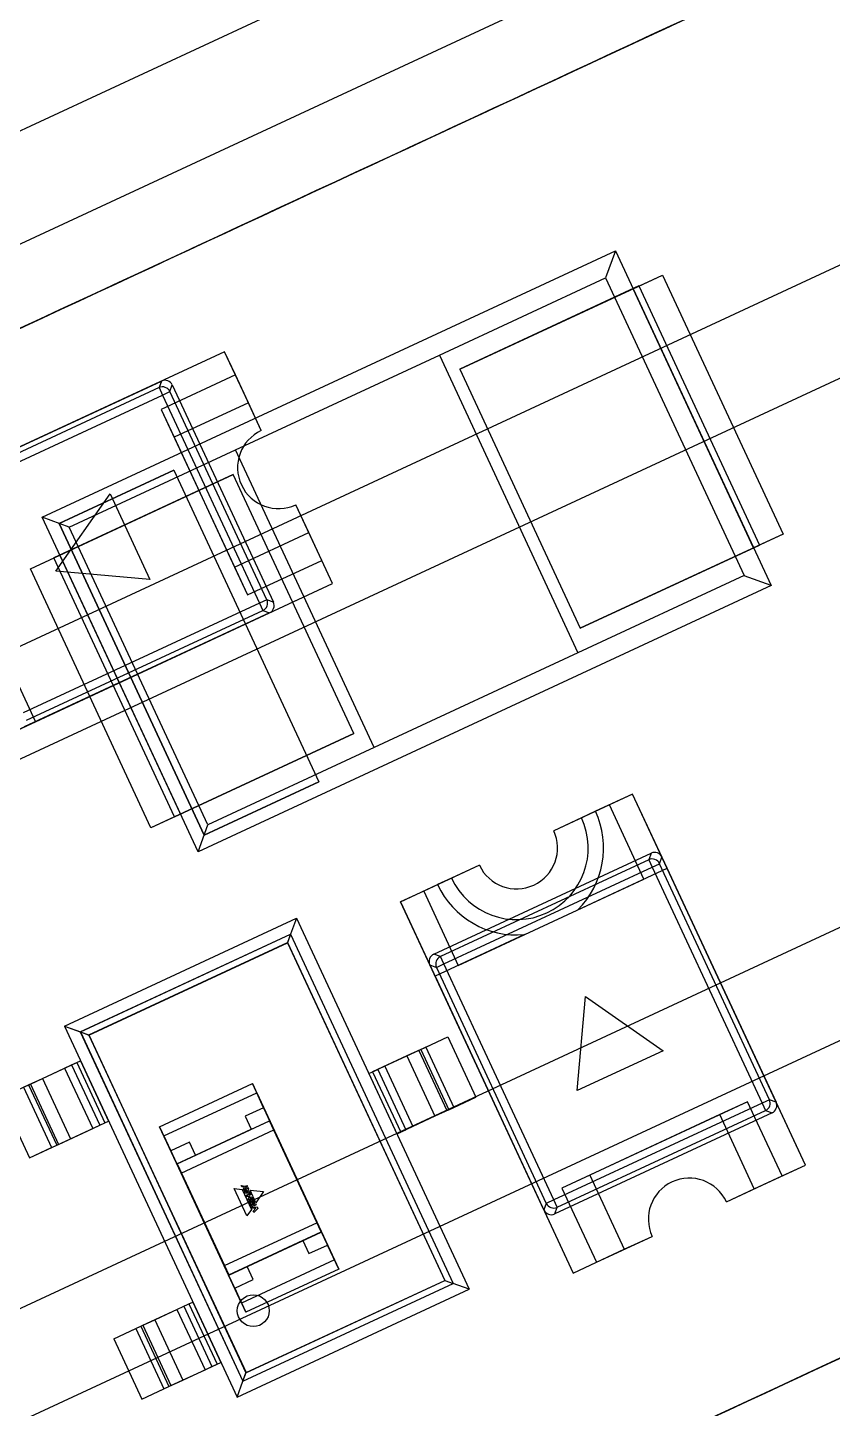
# Model space of a CAD drawing. Header units: millimetres. Extents: x 15 to 205, y 5 to 292.
# Drawn here: x 89.28 to 93.21, y 180.49 to 187.23 of the extents above; entities that cross this region are included whole.
import ezdxf

# ---------------------------------------------------------------- set-up
doc = ezdxf.new("R2010")
doc.units = ezdxf.units.MM

msp = doc.modelspace()

# ---------------------------------------------------------------- linework, layer by layer
at = {"color": 7, "linetype": 'Continuous', "lineweight": 25}
for p, q in [((78.9422, 181.3827), (111.4162, 196.4851)), ((108.9428, 195.8862), (77.2068, 181.1271)), ((109.3115, 195.0933), (77.5756, 180.3343)), ((111.9476, 189.4251), (80.2116, 174.666)), ((95.3975, 187.0694), (70.0088, 175.2621)), ((70.2196, 174.8087), (95.6083, 186.616)), ((89.3565, 184.8397), (92.1547, 186.1411)), ((89.3565, 184.8397), (92.1547, 186.1411)), ((92.1553, 186.141), (92.1071, 186.0086)), ((92.1547, 186.1411), (92.9155, 184.5053)), ((92.1547, 186.1411), (92.1547, 186.1411)), ((92.1547, 186.1411), (92.9155, 184.5053)), ((91.3948, 185.5626), (92.3849, 186.0231)), ((92.2408, 185.9561), (92.3849, 186.0231)), ((92.3849, 186.0231), (92.9736, 184.7573)), ((92.3849, 186.0231), (92.3849, 186.0231)), ((92.3849, 186.0231), (92.9736, 184.7573)), ((91.2956, 185.6312), (92.1071, 186.0086)), ((92.2698, 185.9696), (91.3948, 185.5626)), ((92.1071, 186.0086), (92.7835, 184.5542)), ((92.2408, 185.9561), (92.2698, 185.9696)), ((92.8294, 184.6903), (92.2408, 185.9561)), ((92.2408, 185.9561), (92.2408, 185.9561)), ((92.8294, 184.6903), (92.2408, 185.9561)), ((92.2698, 185.9696), (92.8585, 184.7038)), ((92.2698, 185.9696), (92.8585, 184.7038)), ((92.2698, 185.9696), (92.2698, 185.9696)), ((90.2466, 185.6485), (88.4331, 184.8051)), ((90.2466, 185.6485), (88.7958, 184.9738)), ((90.2993, 185.5351), (90.2466, 185.6485)), ((90.3626, 185.3991), (90.2466, 185.6485)), ((90.3, 185.1682), (91.2956, 185.6312)), ((90.3, 185.1682), (91.2956, 185.6312)), ((91.2956, 185.6312), (91.972, 184.1768)), ((91.2956, 185.6312), (91.972, 184.1768)), ((91.2956, 185.6312), (91.2956, 185.6312)), ((91.3948, 185.5626), (91.9834, 184.2968)), ((91.3948, 185.5626), (91.9834, 184.2968)), ((91.3948, 185.5626), (91.3948, 185.5626)), ((88.7414, 184.9484), (89.9383, 185.5051)), ((89.9383, 185.5051), (89.9266, 185.473)), ((90.2993, 185.5351), (89.9366, 185.3665)), ((89.9797, 185.4536), (89.9914, 185.4857)), ((89.9914, 185.4857), (90.4848, 184.4248)), ((90.4258, 185.2631), (90.2993, 185.5351)), ((90.3626, 185.3991), (90.2993, 185.5351)), ((89.9266, 185.473), (88.7735, 184.9367)), ((88.7904, 184.9005), (89.9434, 185.4367)), ((89.9266, 185.473), (89.9434, 185.4367)), ((89.9434, 185.4367), (89.9797, 185.4536)), ((89.9434, 185.4367), (90.4164, 184.4197)), ((90.4527, 184.4365), (89.9797, 185.4536)), ((89.9366, 185.3665), (89.9999, 185.2304)), ((89.9366, 185.3665), (90.3583, 184.4597)), ((90.3626, 185.3991), (89.9999, 185.2304)), ((90.4258, 185.2631), (90.3626, 185.3991)), ((89.9999, 185.2304), (90.295, 184.5957)), ((89.4885, 184.7908), (90.3, 185.1682)), ((90.9764, 183.7138), (90.3, 185.1682)), ((90.9764, 183.7138), (90.3, 185.1682)), ((90.3, 185.1682), (90.3, 185.1682)), ((89.4389, 184.8096), (89.9984, 185.0698)), ((89.9984, 185.0698), (89.4389, 184.8096)), ((89.9984, 185.0698), (90.7068, 183.5465)), ((89.9984, 185.0698), (90.7068, 183.5465)), ((89.2984, 184.5877), (90.2885, 185.0482)), ((90.2885, 185.0482), (89.4135, 184.6413)), ((90.2885, 185.0482), (90.2885, 185.0482)), ((90.8772, 183.7824), (90.2885, 185.0482)), ((90.8772, 183.7824), (90.2885, 185.0482)), ((89.4221, 184.5757), (89.6874, 184.9538)), ((89.6874, 184.9538), (89.8821, 184.535)), ((90.6577, 184.7644), (90.5945, 184.9004)), ((90.721, 184.6284), (90.5945, 184.9004)), ((89.4884, 184.791), (89.3561, 184.8395)), ((90.1173, 183.204), (89.3565, 184.8397)), ((89.3565, 184.8397), (89.3565, 184.8397)), ((90.1173, 183.204), (89.3565, 184.8397)), ((90.1473, 183.2863), (89.4389, 184.8096)), ((89.4389, 184.8096), (90.1473, 183.2863)), ((90.1649, 183.3364), (89.4885, 184.7908)), ((90.295, 184.5957), (90.6577, 184.7644)), ((90.721, 184.6284), (90.6577, 184.7644)), ((90.7737, 184.515), (90.6577, 184.7644)), ((92.9736, 184.7573), (91.9834, 184.2968)), ((92.9736, 184.7573), (92.8294, 184.6903)), ((92.9736, 184.7573), (92.9736, 184.7573)), ((91.9834, 184.2968), (92.8585, 184.7038)), ((92.8585, 184.7038), (92.8294, 184.6903)), ((92.8294, 184.6903), (92.8294, 184.6903)), ((92.8585, 184.7038), (92.8585, 184.7038)), ((89.2984, 184.5877), (89.4426, 184.6547)), ((89.4135, 184.6413), (89.4426, 184.6547)), ((90.0022, 183.3754), (89.4135, 184.6413)), ((89.4135, 184.6413), (89.4135, 184.6413)), ((90.0022, 183.3754), (89.4135, 184.6413)), ((89.4426, 184.6547), (90.0312, 183.3889)), ((89.4426, 184.6547), (89.4426, 184.6547)), ((89.4426, 184.6547), (90.0312, 183.3889)), ((90.3583, 184.4597), (90.721, 184.6284)), ((90.7737, 184.515), (90.721, 184.6284)), ((89.8871, 183.3219), (89.2984, 184.5877)), ((89.2984, 184.5877), (89.2984, 184.5877)), ((89.8871, 183.3219), (89.2984, 184.5877)), ((89.8821, 184.535), (89.4221, 184.5757)), ((90.295, 184.5957), (90.3583, 184.4597)), ((92.7835, 184.5542), (91.972, 184.1768)), ((92.9153, 184.5057), (92.7829, 184.5539)), ((88.9602, 183.6717), (90.7737, 184.515)), ((89.3229, 183.8403), (90.7737, 184.515)), ((92.9155, 184.5053), (90.1173, 183.204)), ((92.9155, 184.5053), (90.1173, 183.204)), ((92.9155, 184.5053), (92.9155, 184.5053)), ((96.635, 184.4084), (71.2462, 172.6012)), ((90.4164, 184.4197), (89.2634, 183.8834)), ((90.4527, 184.4365), (90.4164, 184.4197)), ((90.4164, 184.4197), (90.4333, 184.3834)), ((90.4848, 184.4248), (90.4527, 184.4365)), ((90.4655, 184.3717), (89.2685, 183.815)), ((89.2802, 183.8472), (90.4333, 184.3834)), ((90.4333, 184.3834), (90.4655, 184.3717)), ((89.1199, 184.2768), (89.3229, 183.8403)), ((91.9834, 184.2968), (91.9834, 184.2968)), ((91.972, 184.1768), (90.9764, 183.7138)), ((91.972, 184.1768), (90.9764, 183.7138)), ((91.972, 184.1768), (91.972, 184.1768)), ((71.4571, 172.1478), (96.8458, 183.9551)), ((89.3229, 183.8403), (88.9602, 183.6717)), ((90.8772, 183.7824), (89.8871, 183.3219)), ((90.0022, 183.3754), (90.8772, 183.7824)), ((90.8772, 183.7824), (90.8772, 183.7824)), ((90.9764, 183.7138), (90.1649, 183.3364)), ((90.9764, 183.7138), (90.9764, 183.7138)), ((90.7068, 183.5465), (90.1473, 183.2863)), ((90.1473, 183.2863), (90.7068, 183.5465)), ((92.2389, 183.487), (92.0575, 183.4027)), ((92.2389, 183.487), (92.1255, 183.4343)), ((92.4075, 183.1243), (92.2389, 183.487)), ((93.0822, 181.6735), (92.2389, 183.487)), ((90.0312, 183.3889), (89.8871, 183.3219)), ((90.0312, 183.3889), (90.0022, 183.3754)), ((90.0312, 183.3889), (90.0312, 183.3889)), ((92.1255, 183.4343), (91.8535, 183.3078)), ((92.1255, 183.4343), (91.9895, 183.371)), ((92.0575, 183.4027), (91.9895, 183.371)), ((92.2942, 183.0716), (92.1255, 183.4343)), ((89.8871, 183.3219), (89.8871, 183.3219)), ((90.0022, 183.3754), (90.0022, 183.3754)), ((90.1168, 183.2038), (90.165, 183.3361)), ((91.9895, 183.371), (91.8535, 183.3078)), ((90.1173, 183.204), (90.1173, 183.204)), ((91.2682, 182.7047), (92.3291, 183.1981)), ((92.3291, 183.1981), (92.3174, 183.166)), ((91.4908, 183.1391), (91.2188, 183.0126)), ((92.3174, 183.166), (91.3003, 182.693)), ((91.3172, 182.6568), (92.3342, 183.1297)), ((91.4908, 183.1391), (91.3548, 183.0759)), ((91.971, 182.9213), (92.4075, 183.1243)), ((92.3174, 183.166), (92.3342, 183.1297)), ((92.3342, 183.1297), (92.3705, 183.1466)), ((92.3342, 183.1297), (92.8705, 181.9767)), ((92.3705, 183.1466), (92.3822, 183.1788)), ((92.9067, 181.9935), (92.3705, 183.1466)), ((92.3822, 183.1788), (92.9389, 181.9818)), ((93.0822, 181.6735), (92.4075, 183.1243)), ((91.3548, 183.0759), (91.2188, 183.0126)), ((91.3548, 183.0759), (91.2868, 183.0442)), ((91.3874, 182.6499), (92.2942, 183.0716)), ((91.1054, 182.9599), (91.2868, 183.0442)), ((91.2188, 183.0126), (91.1054, 182.9599)), ((91.2188, 183.0126), (91.3874, 182.6499)), ((91.2741, 182.5972), (91.1054, 182.9599)), ((91.1054, 182.9599), (91.9488, 181.1464)), ((89.4642, 182.3532), (90.5976, 182.8803)), ((90.5976, 182.8803), (90.5689, 182.8017)), ((90.5976, 182.8803), (90.5691, 182.8023)), ((90.5976, 182.8803), (91.441, 181.0669)), ((89.5422, 182.3247), (90.5691, 182.8023)), ((89.5428, 182.3245), (90.5689, 182.8017)), ((90.5689, 182.8017), (90.5539, 182.7605)), ((90.5691, 182.8023), (90.5541, 182.7612)), ((90.5689, 182.8017), (91.3624, 181.0956)), ((90.5691, 182.8023), (91.3629, 181.0954)), ((91.7106, 182.8002), (91.2741, 182.5972)), ((89.5834, 182.3097), (90.5541, 182.7612)), ((89.584, 182.3095), (90.5539, 182.7605)), ((90.5539, 182.7605), (91.3212, 181.1106)), ((90.5541, 182.7612), (91.3218, 181.1104)), ((91.8055, 181.4547), (91.2488, 182.6517)), ((91.2488, 182.6517), (91.2809, 182.6399)), ((91.3003, 182.693), (91.2682, 182.7047)), ((91.2809, 182.6399), (91.3172, 182.6568)), ((91.3172, 182.6568), (91.3003, 182.693)), ((91.8534, 181.5037), (91.3172, 182.6568)), ((91.2741, 182.5972), (91.9488, 181.1464)), ((91.2809, 182.6399), (91.8172, 181.4868)), ((91.9688, 182.038), (92.0095, 182.4981)), ((92.0095, 182.4981), (92.3876, 182.2327)), ((89.4642, 182.3532), (89.5428, 182.3245)), ((89.4642, 182.3532), (90.3076, 180.5397)), ((89.4642, 182.3532), (89.5422, 182.3247)), ((89.5422, 182.3247), (90.3361, 180.6178)), ((89.5422, 182.3247), (89.5834, 182.3097)), ((89.5428, 182.3245), (90.3363, 180.6184)), ((89.5428, 182.3245), (89.584, 182.3095)), ((89.5834, 182.3097), (90.3511, 180.6589)), ((89.584, 182.3095), (90.3513, 180.6596)), ((91.2043, 182.2388), (91.1361, 182.2071)), ((91.229, 182.2503), (91.1949, 182.2345)), ((91.2043, 182.2388), (91.3361, 182.3002)), ((91.2043, 182.2388), (91.3413, 181.9441)), ((91.229, 182.2503), (91.3361, 182.3002)), ((91.229, 182.2503), (91.366, 181.9556)), ((91.3361, 182.3002), (91.4732, 182.0055)), ((89.358, 182.097), (89.5245, 182.1745)), ((89.4998, 182.163), (89.5433, 182.1832)), ((89.5245, 182.1745), (89.5433, 182.1832)), ((89.5245, 182.1745), (89.6616, 181.8798)), ((89.5433, 182.1832), (89.6803, 181.8885)), ((91.1361, 182.2071), (90.9695, 182.1297)), ((91.1949, 182.2345), (91.0283, 182.157)), ((91.1361, 182.2071), (91.2731, 181.9124)), ((91.1949, 182.2345), (91.3319, 181.9398)), ((92.3876, 182.2327), (91.9688, 182.038)), ((89.2991, 182.0697), (89.4657, 182.1471)), ((89.4657, 182.1471), (89.4998, 182.163)), ((89.4657, 182.1471), (89.6028, 181.8525)), ((89.4998, 182.163), (89.6369, 181.8683)), ((90.9508, 182.1209), (90.9942, 182.1412)), ((90.9508, 182.1209), (90.9695, 182.1297)), ((90.9508, 182.1209), (91.0878, 181.8263)), ((90.9695, 182.1297), (91.1066, 181.835)), ((91.0283, 182.157), (90.9942, 182.1412)), ((90.9942, 182.1412), (91.1313, 181.8465)), ((91.0283, 182.157), (91.1654, 181.8623)), ((89.1579, 182.004), (89.2898, 182.0653)), ((89.2651, 182.0538), (89.2991, 182.0697)), ((89.2651, 182.0538), (89.4021, 181.7591)), ((89.2898, 182.0653), (89.358, 182.097)), ((89.2898, 182.0653), (89.4268, 181.7706)), ((89.2991, 182.0697), (89.4362, 181.775)), ((89.358, 182.097), (89.495, 181.8024)), ((89.929, 181.8613), (90.3823, 182.0722)), ((90.4877, 181.8455), (90.3823, 182.0722)), ((90.3823, 182.0722), (90.4371, 181.9543)), ((89.1579, 182.004), (89.2949, 181.7093)), ((89.95, 181.816), (90.4034, 182.0269)), ((90.4371, 181.9543), (90.4034, 182.0269)), ((90.4034, 182.0269), (90.4877, 181.8455)), ((90.4034, 182.0269), (90.7829, 181.2108)), ((91.3413, 181.9441), (91.4732, 182.0055)), ((91.366, 181.9556), (91.4732, 182.0055)), ((92.8705, 181.9767), (91.8534, 181.5037)), ((92.8002, 181.9835), (91.8935, 181.5618)), ((92.8002, 181.9835), (92.6642, 181.9203)), ((92.9689, 181.6208), (92.8002, 181.9835)), ((92.9067, 181.9935), (92.8705, 181.9767)), ((92.8705, 181.9767), (92.8873, 181.9404)), ((92.9389, 181.9818), (92.9067, 181.9935)), ((90.4371, 181.9543), (90.3465, 181.9121)), ((90.3465, 181.9121), (90.376, 181.8487)), ((91.2731, 181.9124), (91.1066, 181.835)), ((91.3319, 181.9398), (91.1654, 181.8623)), ((91.3413, 181.9441), (91.2731, 181.9124)), ((91.366, 181.9556), (91.3319, 181.9398)), ((92.9195, 181.9287), (91.8585, 181.4353)), ((91.8703, 181.4675), (92.8873, 181.9404)), ((92.6642, 181.9203), (92.0295, 181.6251)), ((92.8329, 181.5576), (92.6642, 181.9203)), ((92.8873, 181.9404), (92.9195, 181.9287)), ((89.4362, 181.775), (89.6028, 181.8525)), ((89.495, 181.8024), (89.6616, 181.8798)), ((89.6028, 181.8525), (89.6369, 181.8683)), ((89.6369, 181.8683), (89.6803, 181.8885)), ((89.6616, 181.8798), (89.6803, 181.8885)), ((89.929, 181.8613), (89.9838, 181.7435)), ((90.0344, 181.6347), (89.929, 181.8613)), ((90.0142, 181.6804), (90.4658, 181.8904)), ((90.0146, 181.6795), (90.4662, 181.8895)), ((90.0344, 181.6347), (90.4877, 181.8455)), ((90.104, 181.7222), (90.376, 181.8487)), ((90.4662, 181.8895), (90.4658, 181.8904)), ((90.4658, 181.8904), (90.4662, 181.8895)), ((90.4671, 181.8899), (90.4662, 181.8895)), ((90.4662, 181.8895), (90.4671, 181.8899)), ((90.7183, 181.3473), (90.4662, 181.8895)), ((90.7193, 181.3477), (90.4671, 181.8899)), ((91.0878, 181.8263), (91.1313, 181.8465)), ((91.0878, 181.8263), (91.1066, 181.835)), ((91.1654, 181.8623), (91.1313, 181.8465)), ((89.2949, 181.7093), (89.4268, 181.7706)), ((89.4021, 181.7591), (89.4362, 181.775)), ((89.4268, 181.7706), (89.495, 181.8024)), ((89.9838, 181.7435), (89.95, 181.816)), ((89.95, 181.816), (90.0344, 181.6347)), ((90.3296, 180.9999), (89.95, 181.816)), ((90.0745, 181.7856), (89.9838, 181.7435)), ((90.104, 181.7222), (90.0745, 181.7856)), ((89.2949, 181.7093), (89.4021, 181.7591)), ((90.0146, 181.6795), (90.0137, 181.6791)), ((90.0137, 181.6791), (90.0146, 181.6795)), ((90.0137, 181.6791), (90.2659, 181.1369)), ((90.0142, 181.6804), (90.0146, 181.6795)), ((90.0146, 181.6795), (90.0142, 181.6804)), ((90.0146, 181.6795), (90.2668, 181.1373)), ((92.8329, 181.5576), (93.0822, 181.6735)), ((92.9689, 181.6208), (93.0822, 181.6735)), ((90.3275, 181.574), (90.3469, 181.5707)), ((90.3306, 181.5673), (90.3275, 181.574)), ((90.343, 181.5653), (90.3306, 181.5673)), ((90.3366, 181.5545), (90.343, 181.5653)), ((90.3496, 181.5645), (90.3398, 181.5477)), ((90.3422, 181.5425), (90.3612, 181.5638)), ((90.3469, 181.5707), (90.356, 181.5749)), ((90.3589, 181.5689), (90.3496, 181.5645)), ((90.356, 181.5749), (90.3589, 181.5689)), ((90.3612, 181.5638), (90.3641, 181.5575)), ((92.0295, 181.6251), (91.8935, 181.5618)), ((91.8935, 181.5618), (92.0621, 181.1991)), ((92.0295, 181.6251), (92.1982, 181.2624)), ((92.6969, 181.4943), (92.9689, 181.6208)), ((92.8329, 181.5576), (92.9689, 181.6208)), ((90.3556, 181.426), (90.2939, 181.5587)), ((90.2939, 181.5587), (90.3322, 181.5549)), ((90.3322, 181.5549), (90.3774, 181.4576)), ((90.3398, 181.5477), (90.3366, 181.5545)), ((90.3451, 181.5363), (90.3422, 181.5425)), ((90.3737, 181.5369), (90.3451, 181.5363)), ((90.3566, 181.5496), (90.3495, 181.5421)), ((90.3495, 181.542), (90.3599, 181.5425)), ((90.3495, 181.5421), (90.3495, 181.542)), ((90.3502, 181.5252), (90.374, 181.5363)), ((90.353, 181.5191), (90.3502, 181.5252)), ((90.3622, 181.5234), (90.353, 181.5191)), ((90.3599, 181.5425), (90.3566, 181.5496)), ((90.3582, 181.508), (90.3673, 181.5123)), ((90.361, 181.502), (90.3582, 181.508)), ((90.3641, 181.5575), (90.3598, 181.553)), ((90.3598, 181.553), (90.3646, 181.5427)), ((90.3848, 181.513), (90.361, 181.502)), ((90.3673, 181.5123), (90.3622, 181.5234)), ((90.3646, 181.5427), (90.3709, 181.543)), ((90.3768, 181.5302), (90.3666, 181.5254)), ((90.3666, 181.5254), (90.3717, 181.5143)), ((90.3695, 181.5022), (90.3723, 181.4963)), ((90.3709, 181.543), (90.3737, 181.5369)), ((90.3714, 181.551), (90.4373, 181.5442)), ((90.3997, 181.49), (90.3714, 181.551)), ((90.3717, 181.5143), (90.382, 181.5191)), ((90.374, 181.5363), (90.3768, 181.5302)), ((90.382, 181.5191), (90.3848, 181.513)), ((90.4373, 181.5442), (90.3997, 181.49)), ((91.8534, 181.5037), (91.8172, 181.4868)), ((91.8703, 181.4675), (91.8534, 181.5037)), ((92.6969, 181.4943), (92.8329, 181.5576)), ((90.3774, 181.4576), (90.3556, 181.426)), ((90.3738, 181.4744), (90.3976, 181.4855)), ((90.3766, 181.4684), (90.3738, 181.4744)), ((90.4004, 181.4794), (90.3766, 181.4684)), ((90.3771, 181.4674), (90.4052, 181.4693)), ((90.38, 181.4611), (90.3771, 181.4674)), ((90.3996, 181.4627), (90.38, 181.4611)), ((90.3858, 181.4487), (90.3997, 181.4626)), ((90.3887, 181.4425), (90.3858, 181.4487)), ((90.3887, 181.4841), (90.386, 181.4899)), ((90.4083, 181.4625), (90.3887, 181.4425)), ((90.3976, 181.4855), (90.4004, 181.4794)), ((90.3997, 181.4626), (90.3996, 181.4627)), ((90.4052, 181.4693), (90.4083, 181.4625)), ((91.8172, 181.4868), (91.8055, 181.4547)), ((91.8585, 181.4353), (91.8703, 181.4675)), ((90.6986, 181.3921), (90.2452, 181.1813)), ((90.6986, 181.3921), (90.804, 181.1654)), ((90.7829, 181.2108), (90.6986, 181.3921)), ((90.2668, 181.1373), (90.7183, 181.3473)), ((90.2672, 181.1364), (90.7188, 181.3464)), ((90.629, 181.3046), (90.357, 181.1781)), ((90.629, 181.3046), (90.6585, 181.2412)), ((90.7183, 181.3473), (90.7193, 181.3477)), ((90.7193, 181.3477), (90.7183, 181.3473)), ((90.7183, 181.3473), (90.7188, 181.3464)), ((90.7188, 181.3464), (90.7183, 181.3473)), ((92.0621, 181.1991), (92.3342, 181.3256)), ((92.1982, 181.2624), (92.3342, 181.3256)), ((90.6585, 181.2412), (90.7492, 181.2833)), ((90.804, 181.1654), (90.7492, 181.2833)), ((90.7492, 181.2833), (90.7829, 181.2108)), ((91.9488, 181.1464), (92.1982, 181.2624)), ((92.0621, 181.1991), (92.1982, 181.2624)), ((90.2452, 181.1813), (90.3506, 180.9546)), ((90.3296, 180.9999), (90.2452, 181.1813)), ((90.7829, 181.2108), (90.3296, 180.9999)), ((90.804, 181.1654), (90.3506, 180.9546)), ((90.3865, 181.1146), (90.357, 181.1781)), ((91.9488, 181.1464), (92.0621, 181.1991)), ((90.2668, 181.1373), (90.2659, 181.1369)), ((90.2659, 181.1369), (90.2668, 181.1373)), ((90.2668, 181.1373), (90.2672, 181.1364)), ((90.2672, 181.1364), (90.2668, 181.1373)), ((90.2958, 181.0725), (90.3865, 181.1146)), ((90.3361, 180.6178), (91.3629, 181.0954)), ((90.3363, 180.6184), (91.3624, 181.0956)), ((90.3511, 180.6589), (91.3218, 181.1104)), ((90.3513, 180.6596), (91.3212, 181.1106)), ((91.3212, 181.1106), (91.3624, 181.0956)), ((91.3218, 181.1104), (91.3629, 181.0954)), ((91.441, 181.0669), (91.3624, 181.0956)), ((91.441, 181.0669), (91.3629, 181.0954)), ((90.2958, 181.0725), (90.3296, 180.9999)), ((90.3506, 180.9546), (90.2958, 181.0725)), ((90.3076, 180.5397), (91.441, 181.0669)), ((89.8473, 180.8909), (90.0139, 180.9684)), ((89.9062, 180.9183), (90.0727, 180.9957)), ((90.0139, 180.9684), (90.048, 180.9842)), ((90.0139, 180.9684), (90.151, 180.6737)), ((90.048, 180.9842), (90.0915, 181.0045)), ((90.048, 180.9842), (90.185, 180.6896)), ((90.0727, 180.9957), (90.0915, 181.0045)), ((90.0727, 180.9957), (90.2098, 180.7011)), ((90.0915, 181.0045), (90.2285, 180.7098)), ((89.7061, 180.8252), (89.838, 180.8866)), ((89.8132, 180.8751), (89.8473, 180.8909)), ((89.838, 180.8866), (89.9062, 180.9183)), ((89.838, 180.8866), (89.975, 180.5919)), ((89.8473, 180.8909), (89.9844, 180.5962)), ((89.9062, 180.9183), (90.0432, 180.6236)), ((89.7061, 180.8252), (89.8132, 180.8751)), ((89.7061, 180.8252), (89.8431, 180.5305)), ((89.8132, 180.8751), (89.9503, 180.5804)), ((90.0432, 180.6236), (90.2098, 180.7011)), ((90.151, 180.6737), (90.185, 180.6896)), ((90.185, 180.6896), (90.2285, 180.7098)), ((90.2098, 180.7011), (90.2285, 180.7098)), ((89.975, 180.5919), (90.0432, 180.6236)), ((89.9844, 180.5962), (90.151, 180.6737)), ((90.3076, 180.5397), (90.3363, 180.6184)), ((90.3076, 180.5397), (90.3361, 180.6178)), ((90.3361, 180.6178), (90.3511, 180.6589)), ((90.3363, 180.6184), (90.3513, 180.6596)), ((89.8431, 180.5305), (89.975, 180.5919)), ((89.8431, 180.5305), (89.9503, 180.5804)), ((89.9503, 180.5804), (89.9844, 180.5962))]:
    msp.add_line(p, q, dxfattribs=at)
msp.add_circle((90.3867, 180.9625), 0.0781, dxfattribs=at)
msp.add_circle((90.3867, 180.9625), 0.0781, dxfattribs=at)
for centre, radius, start, end in [((89.9434, 185.4366), 0.0401, 25.12483, 114.75764), ((90.5101, 185.0818), 0.2, 114.94123, 294.94123), ((90.5101, 185.0818), 0.2, 114.94123, 294.94123), ((90.4163, 184.4197), 0.0401, 295.12483, 24.75764), ((91.6721, 183.2235), 0.425, 314.69115, 24.94123), ((91.6721, 183.2235), 0.425, 314.69115, 24.94123), ((91.6721, 183.2235), 0.35, 204.94123, 24.94123), ((91.6721, 183.2235), 0.35, 204.94123, 24.94123), ((91.6721, 183.2235), 0.2, 204.94123, 24.94123), ((91.6721, 183.2235), 0.2, 204.94123, 24.94123), ((92.3342, 183.1296), 0.0401, 25.12483, 114.75764), ((91.6721, 183.2235), 0.425, 204.94123, 275.19131), ((91.6721, 183.2235), 0.425, 204.94123, 275.19131), ((91.3173, 182.6567), 0.0401, 115.12483, 204.75764), ((92.8703, 181.9767), 0.0401, 295.12483, 24.75764), ((90.4662, 181.8895), 0.001, 24.94123, 114.94123), ((90.4662, 181.8895), 0.001, 24.94123, 114.94123), ((90.0146, 181.6795), 0.001, 114.94123, 204.94123), ((90.0146, 181.6795), 0.001, 114.94123, 204.94123), ((92.5155, 181.41), 0.2, 24.94123, 204.94123), ((92.5155, 181.41), 0.2, 24.94123, 204.94123), ((91.8535, 181.5038), 0.0401, 205.12483, 294.75764), ((90.7183, 181.3473), 0.001, 294.94123, 24.94123), ((90.7183, 181.3473), 0.001, 294.94123, 24.94123), ((90.2668, 181.1373), 0.001, 204.94123, 294.94123), ((90.2668, 181.1373), 0.001, 204.94123, 294.94123)]:
    msp.add_arc(centre, radius, start, end, dxfattribs=at)
for centre, major_axis in [((89.9551, 185.4688), (0.0138, 0.0377)), ((90.4485, 184.408), (0.0377, -0.0138)), ((92.3459, 183.1618), (0.0138, 0.0377)), ((91.2851, 182.6684), (-0.0377, 0.0138)), ((92.9025, 181.965), (0.0377, -0.0138)), ((91.8417, 181.4716), (-0.0138, -0.0377))]:
    msp.add_ellipse(centre, major_axis=major_axis, ratio=0.997265, start_param=5.499157, end_param=7.067214, dxfattribs=at)
for points, knots in [([(126.2342, 206.1335), (123.4476, 204.8375), (117.9458, 202.2789), (109.6769, 198.4331), (100.006, 193.9358), (88.8841, 188.7635), (80.5296, 184.8781), (76.3635, 182.9406)], [0, 0, 0, 0, 0.167631, 0.330958, 0.497429, 0.749386, 1, 1, 1, 1]), ([(81.4237, 172.0597), (85.5898, 173.9972), (93.9444, 177.8825), (104.3834, 182.7373), (112.6928, 186.6018), (118.8656, 189.4724), (125.0502, 192.3485), (129.1982, 194.2776), (131.2945, 195.2525)], [0, 0, 0, 0, 0.250614, 0.502571, 0.627963, 0.750476, 0.873897, 1, 1, 1, 1]), ([(80.4357, 181.6644), (81.3873, 182.107), (84.2425, 183.4348), (89.0018, 185.6481), (93.7653, 187.8635), (97.5776, 189.6364), (100.9629, 191.2108), (104.1315, 192.6844), (107.092, 194.0612), (108.5717, 194.7493), (109.3115, 195.0933)], [0, 0, 0, 0, 0.098942, 0.296859, 0.494758, 0.593727, 0.692693, 0.846267, 0.923131, 1, 1, 1, 1]), ([(109.3115, 195.0933), (108.8357, 194.8721), (107.8842, 194.4296), (105.9777, 193.5429), (103.5944, 192.4346), (99.7824, 190.6618), (94.8726, 188.3784), (88.8635, 185.5838), (84.7588, 183.6749), (82.7064, 182.7204)], [0, 0, 0, 0, 0.053733, 0.107475, 0.214909, 0.322348, 0.537149, 0.768574, 1, 1, 1, 1]), ([(83.0718, 175.9962), (84.0234, 176.4387), (86.8786, 177.7665), (91.6379, 179.9799), (96.4014, 182.1952), (100.2137, 183.9682), (103.599, 185.5425), (106.7676, 187.0161), (109.7281, 188.3929), (111.2077, 189.081), (111.9476, 189.4251)], [0, 0, 0, 0, 0.098942, 0.296859, 0.494758, 0.593727, 0.692693, 0.846267, 0.923131, 1, 1, 1, 1]), ([(111.9476, 189.4251), (111.4718, 189.2039), (110.5202, 188.7613), (108.6138, 187.8747), (106.2305, 186.7663), (101.3182, 184.4818), (94.3569, 181.2444), (88.3473, 178.4496), (85.3425, 177.0522)], [0, 0, 0, 0, 0.053733, 0.107475, 0.214909, 0.322348, 0.661173, 1, 1, 1, 1]), ([(90.367, 181.4876), (90.3667, 181.4882), (90.3662, 181.4893), (90.3657, 181.491), (90.3653, 181.4928), (90.3651, 181.4945), (90.3652, 181.496), (90.3654, 181.4974), (90.3658, 181.4986), (90.3664, 181.4997), (90.3672, 181.5007), (90.3683, 181.5015), (90.3691, 181.502), (90.3695, 181.5022)], [0, 0, 0, 0, 0.113094, 0.22318, 0.329301, 0.430844, 0.5277, 0.605285, 0.680912, 0.75601, 0.832566, 0.913011, 1, 1, 1, 1]), ([(90.367, 181.4876), (90.3667, 181.4882), (90.3662, 181.4893), (90.3657, 181.491), (90.3653, 181.4928), (90.3651, 181.4945), (90.3652, 181.496), (90.3654, 181.4974), (90.3658, 181.4986), (90.3664, 181.4997), (90.3672, 181.5007), (90.3683, 181.5015), (90.3691, 181.502), (90.3695, 181.5022)], [0, 0, 0, 0, 0.113094, 0.22318, 0.329301, 0.430844, 0.5277, 0.605285, 0.680912, 0.75601, 0.832566, 0.913011, 1, 1, 1, 1]), ([(90.3723, 181.4963), (90.3719, 181.4961), (90.3713, 181.4957), (90.3706, 181.4948), (90.3702, 181.4939), (90.3701, 181.4928), (90.3703, 181.4917), (90.3707, 181.4904), (90.371, 181.4896), (90.3712, 181.4892)], [0, 0, 0, 0, 0.150428, 0.281144, 0.404859, 0.531995, 0.675436, 0.831692, 1, 1, 1, 1]), ([(90.3723, 181.4963), (90.3719, 181.4961), (90.3713, 181.4957), (90.3706, 181.4948), (90.3702, 181.4939), (90.3701, 181.4928), (90.3703, 181.4917), (90.3707, 181.4904), (90.371, 181.4896), (90.3712, 181.4892)], [0, 0, 0, 0, 0.150428, 0.281144, 0.404859, 0.531995, 0.675436, 0.831692, 1, 1, 1, 1]), ([(90.3756, 181.4962), (90.3756, 181.4965), (90.3754, 181.4971), (90.3752, 181.498), (90.375, 181.4992), (90.3749, 181.5005), (90.3749, 181.5017), (90.3751, 181.5029), (90.3754, 181.504), (90.3759, 181.5051), (90.3766, 181.5061), (90.3775, 181.507), (90.3783, 181.5074), (90.3787, 181.5076)], [0, 0, 0, 0, 0.06237, 0.141521, 0.232871, 0.332215, 0.435973, 0.523929, 0.612451, 0.701905, 0.793998, 0.891899, 1, 1, 1, 1]), ([(90.3756, 181.4962), (90.3756, 181.4965), (90.3754, 181.4971), (90.3752, 181.498), (90.375, 181.4992), (90.3749, 181.5005), (90.3749, 181.5017), (90.3751, 181.5029), (90.3754, 181.504), (90.3759, 181.5051), (90.3766, 181.5061), (90.3775, 181.507), (90.3783, 181.5074), (90.3787, 181.5076)], [0, 0, 0, 0, 0.0623699, 0.1415214, 0.2328714, 0.3322152, 0.4359727, 0.5239287, 0.6124514, 0.701905, 0.7939981, 0.8918988, 1, 1, 1, 1]), ([(90.3758, 181.4863), (90.376, 181.4864), (90.3764, 181.4866), (90.3769, 181.4872), (90.3771, 181.4879), (90.3771, 181.4887), (90.3769, 181.4898), (90.3767, 181.491), (90.3764, 181.4924), (90.3761, 181.4942), (90.3758, 181.4955), (90.3756, 181.4962)], [0, 0, 0, 0, 0.0653, 0.123822, 0.189595, 0.276318, 0.367489, 0.482194, 0.623775, 0.795361, 1, 1, 1, 1]), ([(90.3758, 181.4863), (90.376, 181.4864), (90.3764, 181.4866), (90.3769, 181.4872), (90.3771, 181.4879), (90.3771, 181.4887), (90.3769, 181.4898), (90.3767, 181.491), (90.3764, 181.4924), (90.3761, 181.4942), (90.3758, 181.4955), (90.3756, 181.4962)], [0, 0, 0, 0, 0.0653, 0.123822, 0.189595, 0.276318, 0.367489, 0.482194, 0.623775, 0.795361, 1, 1, 1, 1]), ([(90.3787, 181.5076), (90.3792, 181.5078), (90.3802, 181.5082), (90.3818, 181.5083), (90.3834, 181.5082), (90.3849, 181.5076), (90.3864, 181.5067), (90.3879, 181.5055), (90.3893, 181.5039), (90.3906, 181.5019), (90.3913, 181.5005), (90.3917, 181.4997)], [0, 0, 0, 0, 0.093231, 0.18407, 0.275846, 0.371929, 0.475443, 0.586964, 0.710412, 0.847584, 1, 1, 1, 1]), ([(90.3787, 181.5076), (90.3792, 181.5078), (90.3802, 181.5082), (90.3818, 181.5083), (90.3834, 181.5082), (90.3849, 181.5076), (90.3864, 181.5067), (90.3879, 181.5055), (90.3893, 181.5039), (90.3906, 181.5019), (90.3913, 181.5005), (90.3917, 181.4997)], [0, 0, 0, 0, 0.093231, 0.18407, 0.275846, 0.371929, 0.475443, 0.586964, 0.710412, 0.847584, 1, 1, 1, 1]), ([(90.3821, 181.502), (90.3819, 181.5019), (90.3815, 181.5017), (90.3811, 181.5012), (90.3808, 181.5005), (90.3806, 181.4995), (90.3807, 181.4982), (90.3809, 181.4968), (90.3812, 181.4953), (90.3816, 181.4937), (90.3818, 181.4926), (90.3819, 181.492)], [0, 0, 0, 0, 0.062595, 0.121834, 0.182912, 0.284909, 0.403207, 0.537228, 0.68404, 0.839719, 1, 1, 1, 1]), ([(90.3821, 181.502), (90.3819, 181.5019), (90.3815, 181.5017), (90.3811, 181.5012), (90.3808, 181.5005), (90.3806, 181.4995), (90.3807, 181.4982), (90.3809, 181.4968), (90.3812, 181.4953), (90.3816, 181.4937), (90.3818, 181.4926), (90.3819, 181.492)], [0, 0, 0, 0, 0.062595, 0.121834, 0.182912, 0.284909, 0.403207, 0.537228, 0.68404, 0.839719, 1, 1, 1, 1]), ([(90.3875, 181.498), (90.3873, 181.4984), (90.387, 181.4992), (90.3862, 181.5003), (90.3855, 181.5012), (90.3846, 181.5018), (90.3838, 181.5022), (90.3829, 181.5023), (90.3824, 181.5021), (90.3821, 181.502)], [0, 0, 0, 0, 0.167122, 0.345632, 0.521423, 0.645574, 0.762147, 0.876211, 1, 1, 1, 1]), ([(90.3875, 181.498), (90.3873, 181.4984), (90.387, 181.4992), (90.3862, 181.5003), (90.3855, 181.5012), (90.3846, 181.5018), (90.3838, 181.5022), (90.3829, 181.5023), (90.3824, 181.5021), (90.3821, 181.502)], [0, 0, 0, 0, 0.167122, 0.345632, 0.521423, 0.645574, 0.762147, 0.876211, 1, 1, 1, 1]), ([(90.386, 181.4899), (90.3863, 181.4901), (90.3869, 181.4904), (90.3876, 181.4911), (90.3882, 181.492), (90.3885, 181.4929), (90.3886, 181.494), (90.3885, 181.4952), (90.3881, 181.4967), (90.3877, 181.4976), (90.3875, 181.498)], [0, 0, 0, 0, 0.118003, 0.224829, 0.32648, 0.428067, 0.533159, 0.679024, 0.835133, 1, 1, 1, 1]), ([(90.386, 181.4899), (90.3863, 181.4901), (90.3869, 181.4904), (90.3876, 181.4911), (90.3882, 181.492), (90.3885, 181.4929), (90.3886, 181.494), (90.3885, 181.4952), (90.3881, 181.4967), (90.3877, 181.4976), (90.3875, 181.498)], [0, 0, 0, 0, 0.118003, 0.224829, 0.32648, 0.428067, 0.533159, 0.679024, 0.835133, 1, 1, 1, 1]), ([(90.3917, 181.4997), (90.392, 181.4991), (90.3925, 181.4979), (90.3931, 181.496), (90.3935, 181.4942), (90.3936, 181.4924), (90.3935, 181.4907), (90.3932, 181.4892), (90.3928, 181.4879), (90.3921, 181.4867), (90.3912, 181.4857), (90.39, 181.4847), (90.3891, 181.4843), (90.3887, 181.4841)], [0, 0, 0, 0, 0.111674, 0.220816, 0.326505, 0.428114, 0.525478, 0.603732, 0.680129, 0.755942, 0.832975, 0.913485, 1, 1, 1, 1]), ([(90.3917, 181.4997), (90.392, 181.4991), (90.3925, 181.4979), (90.3931, 181.496), (90.3935, 181.4942), (90.3936, 181.4924), (90.3935, 181.4907), (90.3932, 181.4892), (90.3928, 181.4879), (90.3921, 181.4867), (90.3912, 181.4857), (90.39, 181.4847), (90.3891, 181.4843), (90.3887, 181.4841)], [0, 0, 0, 0, 0.111674, 0.220816, 0.326505, 0.428114, 0.525478, 0.603732, 0.680129, 0.755942, 0.832975, 0.913485, 1, 1, 1, 1]), ([(90.379, 181.4807), (90.3786, 181.4805), (90.3778, 181.4802), (90.3766, 181.48), (90.3754, 181.4801), (90.3742, 181.4803), (90.3731, 181.4808), (90.3718, 181.4815), (90.3705, 181.4826), (90.3691, 181.4841), (90.3679, 181.4858), (90.3673, 181.487), (90.367, 181.4876)], [0, 0, 0, 0, 0.083836, 0.162978, 0.240017, 0.317025, 0.395442, 0.476081, 0.601648, 0.73219, 0.86583, 1, 1, 1, 1]), ([(90.379, 181.4807), (90.3786, 181.4805), (90.3778, 181.4802), (90.3766, 181.48), (90.3754, 181.4801), (90.3742, 181.4803), (90.3731, 181.4808), (90.3718, 181.4815), (90.3705, 181.4826), (90.3691, 181.4841), (90.3679, 181.4858), (90.3673, 181.487), (90.367, 181.4876)], [0, 0, 0, 0, 0.083836, 0.162978, 0.240017, 0.317025, 0.395442, 0.476081, 0.601648, 0.73219, 0.86583, 1, 1, 1, 1]), ([(90.3712, 181.4892), (90.3714, 181.4889), (90.3717, 181.4883), (90.3723, 181.4874), (90.373, 181.4867), (90.3737, 181.4863), (90.3744, 181.4861), (90.3751, 181.4861), (90.3756, 181.4862), (90.3758, 181.4863)], [0, 0, 0, 0, 0.1772, 0.35411, 0.523148, 0.642763, 0.757731, 0.873619, 1, 1, 1, 1]), ([(90.3712, 181.4892), (90.3714, 181.4889), (90.3717, 181.4883), (90.3723, 181.4874), (90.373, 181.4867), (90.3737, 181.4863), (90.3744, 181.4861), (90.3751, 181.4861), (90.3756, 181.4862), (90.3758, 181.4863)], [0, 0, 0, 0, 0.1772, 0.35411, 0.523148, 0.642763, 0.757731, 0.873619, 1, 1, 1, 1]), ([(90.3819, 181.492), (90.3821, 181.4914), (90.3823, 181.4901), (90.3826, 181.4883), (90.3826, 181.4864), (90.3825, 181.4849), (90.3821, 181.4837), (90.3816, 181.4828), (90.3809, 181.482), (90.38, 181.4812), (90.3793, 181.4809), (90.379, 181.4807)], [0, 0, 0, 0, 0.151123, 0.299162, 0.440716, 0.574416, 0.655344, 0.735536, 0.817472, 0.904404, 1, 1, 1, 1]), ([(90.3819, 181.492), (90.3821, 181.4914), (90.3823, 181.4901), (90.3826, 181.4883), (90.3826, 181.4864), (90.3825, 181.4849), (90.3821, 181.4837), (90.3816, 181.4828), (90.3809, 181.482), (90.38, 181.4812), (90.3793, 181.4809), (90.379, 181.4807)], [0, 0, 0, 0, 0.151123, 0.299162, 0.440716, 0.574416, 0.655344, 0.735536, 0.817472, 0.904404, 1, 1, 1, 1])]:
    msp.add_open_spline(points, degree=3, knots=knots, dxfattribs=at)

doc.saveas('drawing.dxf')
